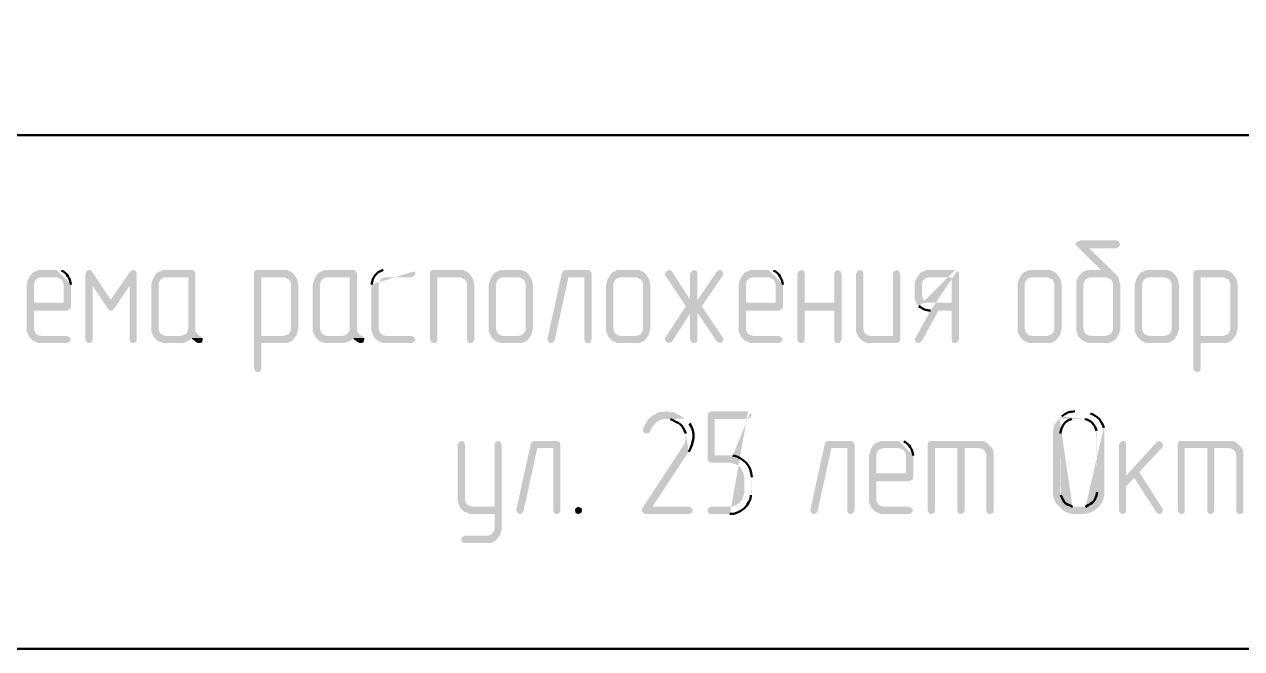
# Model space of a CAD drawing. Header units: millimetres. Extents: x -211 to 10565, y -2293 to 2244.
# Drawn here: x 5376.53 to 5412.09, y -361.25 to -343.01 of the extents above; entities that cross this region are included whole.
import ezdxf

# ---------------------------------------------------------------- set-up
doc = ezdxf.new("R2010")
doc.units = ezdxf.units.MM
doc.layers.add('PDF _Геометрия', color=7, linetype='Continuous')
doc.layers.add('PDF _Сплошная заливка', color=7, linetype='Continuous')

msp = doc.modelspace()

# ---------------------------------------------------------------- hatches: boundary and pattern name
at = {"layer": 'PDF _Сплошная заливка', "transparency": 33554559}
for points in [[(5408.443, -349.319), (5407.364, -349.319), (5407.364, -349.34), (5407.279, -349.362), (5407.237, -349.425), (5407.258, -349.467), (5407.977, -350.187), (5407.596, -350.187), (5407.533, -350.208), (5407.448, -350.25), (5407.321, -350.377), (5407.3, -350.441), (5407.258, -350.525), (5407.258, -351.985), (5407.3, -352.049), (5407.321, -352.134), (5407.681, -352.112), (5407.596, -352.091), (5407.533, -352.049), (5407.491, -351.985), (5407.469, -351.901), (5407.469, -350.61), (5407.491, -350.525), (5407.533, -350.462), (5407.596, -350.42), (5407.681, -350.398), (5408.104, -350.398), (5408.485, -350.377), (5408.422, -350.314), (5407.639, -349.552), (5408.443, -349.552), (5408.506, -349.51), (5408.549, -349.446), (5408.506, -349.362)], [(5378.416, -350.187), (5378.353, -350.208), (5378.31, -350.293), (5378.522, -350.652), (5378.966, -351.308), (5379.051, -351.054), (5378.501, -350.229), (5378.458, -350.187)], [(5378.31, -350.293), (5378.31, -352.218), (5378.353, -352.303), (5378.416, -352.324), (5378.501, -352.303), (5378.522, -352.218), (5378.522, -350.652)], [(5379.707, -350.187), (5379.686, -350.187), (5379.622, -350.229), (5379.051, -351.054), (5378.966, -351.308), (5378.987, -351.351), (5379.051, -351.372), (5379.093, -351.372), (5379.157, -351.308), (5379.601, -350.652), (5379.813, -350.293), (5379.77, -350.208)], [(5379.813, -350.293), (5379.601, -350.652), (5379.601, -352.218), (5379.622, -352.303), (5379.707, -352.324), (5379.77, -352.303), (5379.792, -352.303), (5379.813, -352.218)], [(5381.421, -350.187), (5380.574, -350.187), (5380.49, -350.229), (5380.426, -350.25), (5380.363, -350.314), (5380.321, -350.377), (5381.315, -350.398), (5381.315, -351.901), (5381.294, -351.985), (5381.252, -352.049), (5381.188, -352.091), (5381.103, -352.112), (5380.659, -352.112), (5381.675, -352.112), (5381.611, -352.091), (5381.569, -352.028), (5381.527, -351.985), (5381.527, -350.271), (5381.484, -350.208)], [(5384.108, -350.187), (5383.325, -350.187), (5383.262, -350.208), (5383.241, -350.293), (5383.241, -353.086), (5383.283, -353.149), (5383.346, -353.17), (5383.431, -353.149), (5383.452, -353.065), (5383.452, -352.324), (5384.193, -352.324), (5384.256, -352.303), (5384.341, -352.261), (5384.405, -352.197), (5384.447, -352.134), (5383.452, -352.112), (5383.452, -350.398), (5384.108, -350.398), (5384.447, -350.377), (5384.405, -350.314), (5384.341, -350.25), (5384.256, -350.208), (5384.193, -350.187)], [(5386.14, -350.187), (5385.293, -350.187), (5385.209, -350.229), (5385.145, -350.25), (5385.082, -350.314), (5385.039, -350.377), (5386.034, -350.398), (5386.034, -351.901), (5386.013, -351.985), (5385.97, -352.049), (5385.907, -352.091), (5385.822, -352.112), (5385.378, -352.112), (5386.394, -352.112), (5386.33, -352.091), (5386.288, -352.028), (5386.245, -351.985), (5386.245, -350.271), (5386.203, -350.208)], [(5389.25, -350.187), (5388.467, -350.187), (5388.404, -350.208), (5388.383, -350.293), (5388.383, -352.218), (5388.425, -352.303), (5388.488, -352.324), (5388.573, -352.303), (5388.594, -352.218), (5388.594, -350.398), (5389.25, -350.398), (5389.589, -350.377), (5389.547, -350.314), (5389.483, -350.25), (5389.398, -350.208), (5389.335, -350.187)], [(5390.964, -350.187), (5390.435, -350.187), (5390.351, -350.229), (5390.287, -350.25), (5390.224, -350.314), (5390.181, -350.377), (5390.964, -350.398), (5391.028, -350.42), (5391.112, -350.462), (5391.155, -350.525), (5391.176, -350.61), (5391.176, -351.901), (5391.155, -351.985), (5391.112, -352.049), (5391.049, -352.091), (5390.964, -352.112), (5390.52, -352.112), (5390.16, -352.134), (5390.287, -352.261), (5390.351, -352.282), (5390.435, -352.324), (5391.028, -352.324), (5391.112, -352.303), (5391.197, -352.261), (5391.26, -352.197), (5391.345, -352.07), (5391.387, -351.901), (5391.387, -350.61), (5391.345, -350.441), (5391.26, -350.314), (5391.197, -350.25), (5391.112, -350.208), (5391.049, -350.187)], [(5392.996, -350.187), (5392.34, -350.187), (5392.276, -350.208), (5392.234, -350.271), (5391.811, -352.197), (5391.811, -352.218), (5391.853, -352.303), (5391.916, -352.324), (5391.98, -352.303), (5392.022, -352.239), (5392.424, -350.398), (5392.89, -350.398), (5393.101, -350.293), (5393.101, -350.271), (5393.059, -350.208)], [(5393.101, -350.293), (5392.89, -350.398), (5392.89, -352.218), (5392.911, -352.303), (5392.996, -352.324), (5393.059, -352.303), (5393.101, -352.218)], [(5394.392, -350.187), (5393.863, -350.187), (5393.779, -350.229), (5393.715, -350.25), (5393.652, -350.314), (5393.609, -350.377), (5394.392, -350.398), (5394.456, -350.42), (5394.54, -350.462), (5394.583, -350.525), (5394.604, -350.61), (5394.604, -351.901), (5394.583, -351.985), (5394.54, -352.049), (5394.477, -352.091), (5394.392, -352.112), (5393.948, -352.112), (5393.588, -352.134), (5393.715, -352.261), (5393.779, -352.282), (5393.863, -352.324), (5394.456, -352.324), (5394.54, -352.303), (5394.625, -352.261), (5394.688, -352.197), (5394.773, -352.07), (5394.815, -351.901), (5394.815, -350.61), (5394.773, -350.441), (5394.688, -350.314), (5394.625, -350.25), (5394.54, -350.208), (5394.477, -350.187)], [(5395.366, -350.187), (5395.344, -350.187), (5395.281, -350.229), (5395.239, -350.293), (5395.239, -350.314), (5395.26, -350.356), (5395.852, -351.245), (5396.191, -351.076), (5395.979, -351.054), (5395.45, -350.229), (5395.429, -350.208)], [(5396.847, -350.187), (5396.783, -350.208), (5396.762, -350.229), (5396.191, -351.076), (5395.852, -351.245), (5396.191, -351.435), (5396.762, -352.282), (5396.847, -352.324), (5396.91, -352.303), (5396.953, -352.218), (5396.953, -352.197), (5396.931, -352.155), (5396.318, -351.245), (5396.931, -350.356), (5396.953, -350.293), (5396.91, -350.208)], [(5396.085, -350.187), (5396.022, -350.229), (5395.979, -350.293), (5395.979, -351.054), (5396.191, -351.076), (5396.191, -350.293), (5396.17, -350.208)], [(5399.217, -350.187), (5399.153, -350.229), (5399.111, -350.293), (5399.111, -352.218), (5399.153, -352.303), (5399.217, -352.324), (5399.301, -352.303), (5399.323, -352.218), (5399.323, -351.372), (5400.19, -351.372), (5399.323, -351.139), (5399.323, -350.293), (5399.301, -350.208)], [(5400.296, -350.187), (5400.211, -350.229), (5400.19, -350.293), (5400.19, -351.139), (5399.323, -351.139), (5400.19, -351.372), (5400.19, -352.218), (5400.211, -352.303), (5400.296, -352.324), (5400.359, -352.303), (5400.402, -352.218), (5400.402, -350.293), (5400.359, -350.208)], [(5400.931, -350.187), (5400.867, -350.229), (5400.825, -350.293), (5400.825, -351.985), (5400.867, -352.07), (5400.888, -352.134), (5401.248, -352.112), (5401.164, -352.091), (5401.1, -352.049), (5401.058, -351.985), (5401.037, -351.901), (5401.037, -350.293), (5401.015, -350.208)], [(5402.01, -350.187), (5401.925, -350.229), (5401.904, -350.293), (5401.904, -352.112), (5401.248, -352.112), (5400.888, -352.134), (5401.015, -352.261), (5401.079, -352.282), (5401.164, -352.324), (5402.031, -352.324), (5402.095, -352.282), (5402.116, -352.218), (5402.116, -350.293), (5402.073, -350.208)], [(5406.411, -350.187), (5405.882, -350.187), (5405.798, -350.229), (5405.734, -350.25), (5405.671, -350.314), (5405.628, -350.377), (5406.411, -350.398), (5406.475, -350.42), (5406.559, -350.462), (5406.602, -350.525), (5406.623, -350.61), (5406.623, -351.901), (5406.602, -351.985), (5406.559, -352.049), (5406.496, -352.091), (5406.411, -352.112), (5405.967, -352.112), (5405.607, -352.134), (5405.734, -352.261), (5405.798, -352.282), (5405.882, -352.324), (5406.475, -352.324), (5406.559, -352.303), (5406.644, -352.261), (5406.708, -352.197), (5406.792, -352.07), (5406.835, -351.901), (5406.835, -350.61), (5406.792, -350.441), (5406.708, -350.314), (5406.644, -350.25), (5406.559, -350.208), (5406.496, -350.187)], [(5409.839, -350.187), (5409.31, -350.187), (5409.226, -350.229), (5409.162, -350.25), (5409.099, -350.314), (5409.056, -350.377), (5409.839, -350.398), (5409.903, -350.42), (5409.987, -350.462), (5410.03, -350.525), (5410.051, -350.61), (5410.051, -351.901), (5410.03, -351.985), (5409.987, -352.049), (5409.924, -352.091), (5409.839, -352.112), (5409.395, -352.112), (5409.035, -352.134), (5409.162, -352.261), (5409.226, -352.282), (5409.31, -352.324), (5409.903, -352.324), (5409.987, -352.303), (5410.072, -352.261), (5410.136, -352.197), (5410.22, -352.07), (5410.263, -351.901), (5410.263, -350.61), (5410.22, -350.441), (5410.136, -350.314), (5410.072, -350.25), (5409.987, -350.208), (5409.924, -350.187)], [(5411.553, -350.187), (5410.77, -350.187), (5410.707, -350.208), (5410.686, -350.293), (5410.686, -353.086), (5410.728, -353.149), (5410.792, -353.17), (5410.876, -353.149), (5410.897, -353.065), (5410.897, -352.324), (5411.638, -352.324), (5411.701, -352.303), (5411.786, -352.261), (5411.85, -352.197), (5411.892, -352.134), (5410.897, -352.112), (5410.897, -350.398), (5411.553, -350.398), (5411.892, -350.377), (5411.85, -350.314), (5411.786, -350.25), (5411.701, -350.208), (5411.638, -350.187)], [(5376.681, -350.377), (5376.639, -350.462), (5376.617, -350.525), (5376.596, -350.61), (5376.596, -351.985), (5376.639, -352.07), (5376.66, -352.134), (5376.787, -352.261), (5376.85, -352.282), (5376.935, -352.324), (5377.781, -352.324), (5377.845, -352.282), (5377.887, -352.218), (5377.845, -352.155), (5377.781, -352.112), (5377.02, -352.112), (5376.935, -352.091), (5376.871, -352.049), (5376.829, -351.985), (5376.808, -351.901), (5376.808, -351.372), (5377.781, -351.372), (5377.802, -351.351), (5377.866, -351.329), (5377.887, -351.245), (5376.808, -351.139), (5376.808, -350.61), (5376.829, -350.525), (5376.871, -350.462), (5376.935, -350.42), (5377.02, -350.398), (5377.464, -350.398)], [(5380.321, -350.377), (5380.278, -350.462), (5380.257, -350.525), (5380.236, -350.61), (5380.236, -351.985), (5380.278, -352.07), (5380.299, -352.134), (5380.426, -352.261), (5380.49, -352.282), (5380.574, -352.324), (5381.125, -352.324), (5381.209, -352.303), (5381.273, -352.282), (5381.357, -352.239), (5381.421, -352.176), (5381.738, -352.176), (5381.675, -352.112), (5380.659, -352.112), (5380.574, -352.091), (5380.511, -352.049), (5380.469, -351.985), (5380.448, -351.901), (5380.448, -350.61), (5380.469, -350.525), (5380.511, -350.462), (5380.574, -350.42), (5380.659, -350.398), (5381.315, -350.398)], [(5384.447, -350.377), (5384.108, -350.398), (5384.172, -350.42), (5384.256, -350.462), (5384.299, -350.525), (5384.32, -350.61), (5384.32, -351.901), (5384.299, -351.985), (5384.256, -352.049), (5384.172, -352.091), (5384.108, -352.112), (5383.452, -352.112), (5384.447, -352.134), (5384.489, -352.07), (5384.531, -351.901), (5384.531, -350.61), (5384.489, -350.441)], [(5385.039, -350.377), (5384.997, -350.462), (5384.976, -350.525), (5384.955, -350.61), (5384.955, -351.985), (5384.997, -352.07), (5385.018, -352.134), (5385.145, -352.261), (5385.209, -352.282), (5385.293, -352.324), (5385.843, -352.324), (5385.928, -352.303), (5385.992, -352.282), (5386.076, -352.239), (5386.14, -352.176), (5386.457, -352.176), (5386.394, -352.112), (5385.378, -352.112), (5385.293, -352.091), (5385.23, -352.049), (5385.187, -351.985), (5385.166, -351.901), (5385.166, -350.61), (5385.187, -350.525), (5385.23, -350.462), (5385.293, -350.42), (5385.378, -350.398), (5386.034, -350.398)], [(5389.589, -350.377), (5389.25, -350.398), (5389.314, -350.42), (5389.398, -350.462), (5389.441, -350.525), (5389.462, -350.61), (5389.462, -352.218), (5389.483, -352.303), (5389.568, -352.324), (5389.631, -352.303), (5389.673, -352.218), (5389.673, -350.61), (5389.631, -350.441)], [(5390.181, -350.377), (5390.139, -350.462), (5390.118, -350.525), (5390.097, -350.61), (5390.097, -351.985), (5390.139, -352.07), (5390.16, -352.134), (5390.52, -352.112), (5390.435, -352.091), (5390.372, -352.049), (5390.329, -351.985), (5390.308, -351.901), (5390.308, -350.61), (5390.329, -350.525), (5390.372, -350.462), (5390.435, -350.42), (5390.52, -350.398), (5390.964, -350.398)], [(5393.609, -350.377), (5393.567, -350.462), (5393.546, -350.525), (5393.525, -350.61), (5393.525, -351.985), (5393.567, -352.07), (5393.588, -352.134), (5393.948, -352.112), (5393.863, -352.091), (5393.8, -352.049), (5393.757, -351.985), (5393.736, -351.901), (5393.736, -350.61), (5393.757, -350.525), (5393.8, -350.462), (5393.863, -350.42), (5393.948, -350.398), (5394.392, -350.398)], [(5397.482, -350.377), (5397.439, -350.462), (5397.418, -350.525), (5397.397, -350.61), (5397.397, -351.985), (5397.439, -352.07), (5397.461, -352.134), (5397.587, -352.261), (5397.651, -352.282), (5397.736, -352.324), (5398.582, -352.324), (5398.645, -352.282), (5398.688, -352.218), (5398.645, -352.155), (5398.582, -352.112), (5397.82, -352.112), (5397.736, -352.091), (5397.672, -352.049), (5397.63, -351.985), (5397.609, -351.901), (5397.609, -351.372), (5398.582, -351.372), (5398.603, -351.351), (5398.667, -351.329), (5398.688, -351.245), (5397.609, -351.139), (5397.609, -350.61), (5397.63, -350.525), (5397.672, -350.462), (5397.736, -350.42), (5397.82, -350.398), (5398.265, -350.398)], [(5402.624, -350.377), (5402.581, -350.462), (5402.539, -350.525), (5402.539, -351.012), (5402.56, -351.097), (5402.602, -351.181), (5402.962, -351.139), (5402.878, -351.139), (5402.814, -351.076), (5402.772, -351.012), (5402.751, -350.927), (5402.751, -350.61), (5402.772, -350.525), (5402.814, -350.462), (5402.878, -350.42), (5402.962, -350.398), (5403.618, -350.398)], [(5405.628, -350.377), (5405.586, -350.462), (5405.565, -350.525), (5405.544, -350.61), (5405.544, -351.985), (5405.586, -352.07), (5405.607, -352.134), (5405.967, -352.112), (5405.882, -352.091), (5405.819, -352.049), (5405.777, -351.985), (5405.755, -351.901), (5405.755, -350.61), (5405.777, -350.525), (5405.819, -350.462), (5405.882, -350.42), (5405.967, -350.398), (5406.411, -350.398)], [(5408.485, -350.377), (5408.104, -350.398), (5408.189, -350.42), (5408.273, -350.462), (5408.316, -350.525), (5408.337, -350.61), (5408.337, -351.901), (5408.316, -351.985), (5408.273, -352.049), (5408.189, -352.091), (5408.104, -352.112), (5407.681, -352.112), (5407.321, -352.134), (5407.448, -352.261), (5407.533, -352.282), (5407.596, -352.324), (5408.21, -352.324), (5408.273, -352.282), (5408.358, -352.261), (5408.422, -352.197), (5408.506, -352.07), (5408.549, -351.901), (5408.549, -350.61), (5408.527, -350.547), (5408.506, -350.462)], [(5409.056, -350.377), (5409.014, -350.462), (5408.993, -350.525), (5408.972, -350.61), (5408.972, -351.985), (5409.014, -352.07), (5409.035, -352.134), (5409.395, -352.112), (5409.31, -352.091), (5409.247, -352.049), (5409.205, -351.985), (5409.183, -351.901), (5409.183, -350.61), (5409.205, -350.525), (5409.247, -350.462), (5409.31, -350.42), (5409.395, -350.398), (5409.839, -350.398)], [(5411.892, -350.377), (5411.553, -350.398), (5411.617, -350.42), (5411.701, -350.462), (5411.744, -350.525), (5411.765, -350.61), (5411.765, -351.901), (5411.744, -351.985), (5411.701, -352.049), (5411.617, -352.091), (5411.553, -352.112), (5410.897, -352.112), (5411.892, -352.134), (5411.934, -352.07), (5411.977, -351.901), (5411.977, -350.61), (5411.934, -350.441)], [(5395.852, -351.245), (5395.26, -352.155), (5395.239, -352.218), (5395.281, -352.282), (5395.344, -352.324), (5395.408, -352.303), (5395.45, -352.282), (5395.979, -351.456), (5396.191, -351.435)], [(5403.005, -351.372), (5402.56, -352.176), (5402.539, -352.218), (5402.581, -352.303), (5402.645, -352.324), (5402.708, -352.303), (5402.751, -352.261), (5403.237, -351.372), (5403.618, -351.372)], [(5396.191, -351.435), (5395.979, -351.456), (5395.979, -352.218), (5396.022, -352.303), (5396.085, -352.324), (5396.17, -352.303), (5396.191, -352.218)], [(5381.738, -352.176), (5381.421, -352.176), (5381.442, -352.218), (5381.506, -352.261), (5381.527, -352.282), (5381.611, -352.324), (5381.633, -352.324), (5381.717, -352.303), (5381.738, -352.218)], [(5386.457, -352.176), (5386.14, -352.176), (5386.161, -352.218), (5386.224, -352.261), (5386.245, -352.282), (5386.33, -352.324), (5386.351, -352.324), (5386.436, -352.303), (5386.457, -352.218)], [(5395.281, -354.313), (5395.196, -354.334), (5395.112, -354.334), (5395.027, -354.355), (5394.964, -354.398), (5394.879, -354.44), (5394.837, -354.482), (5394.773, -354.525), (5394.731, -354.588), (5394.688, -354.673), (5394.646, -354.736), (5394.604, -354.821), (5394.604, -354.863), (5394.625, -354.948), (5394.71, -354.969), (5394.773, -354.948), (5394.815, -354.906), (5394.815, -354.884), (5394.858, -354.8), (5394.9, -354.736), (5395.006, -354.63), (5395.048, -354.609), (5395.112, -354.567), (5395.196, -354.546), (5395.281, -354.546), (5395.831, -354.525), (5395.747, -354.482), (5395.683, -354.44), (5395.598, -354.398), (5395.535, -354.355), (5395.45, -354.334), (5395.366, -354.334)], [(5389.293, -355.181), (5389.229, -355.223), (5389.187, -355.286), (5389.187, -356.979), (5389.229, -357.043), (5389.25, -357.127), (5389.61, -357.106), (5389.547, -357.085), (5389.462, -357.043), (5389.42, -356.979), (5389.398, -356.895), (5389.398, -355.286), (5389.377, -355.202)], [(5390.372, -355.181), (5390.287, -355.223), (5390.266, -355.286), (5390.266, -357.106), (5389.61, -357.106), (5389.25, -357.127), (5389.377, -357.254), (5389.462, -357.276), (5389.525, -357.318), (5390.266, -357.318), (5390.266, -357.741), (5390.245, -357.826), (5390.202, -357.889), (5390.139, -357.932), (5390.054, -357.953), (5389.398, -357.953), (5389.314, -357.995), (5389.293, -358.058), (5389.314, -358.143), (5389.398, -358.164), (5390.139, -358.164), (5390.202, -358.143), (5390.287, -358.101), (5390.351, -358.037), (5390.435, -357.91), (5390.478, -357.741), (5390.478, -355.286), (5390.435, -355.202)], [(5392.086, -355.181), (5391.43, -355.181), (5391.366, -355.202), (5391.324, -355.265), (5390.901, -357.191), (5390.901, -357.212), (5390.943, -357.297), (5391.007, -357.318), (5391.07, -357.297), (5391.112, -357.233), (5391.514, -355.392), (5391.98, -355.392), (5392.192, -355.286), (5392.192, -355.265), (5392.149, -355.202)], [(5392.192, -355.286), (5391.98, -355.392), (5391.98, -357.212), (5392.001, -357.297), (5392.086, -357.318), (5392.149, -357.297), (5392.192, -357.212)], [(5400.677, -355.181), (5400.021, -355.181), (5399.957, -355.202), (5399.915, -355.265), (5399.492, -357.191), (5399.492, -357.212), (5399.534, -357.297), (5399.598, -357.318), (5399.661, -357.297), (5399.704, -357.233), (5400.106, -355.392), (5400.571, -355.392), (5400.783, -355.286), (5400.783, -355.265), (5400.74, -355.202)], [(5400.783, -355.286), (5400.571, -355.392), (5400.571, -357.212), (5400.592, -357.297), (5400.677, -357.318), (5400.74, -357.297), (5400.783, -357.212)], [(5404.422, -355.181), (5403.005, -355.181), (5402.941, -355.202), (5402.92, -355.286), (5402.92, -357.212), (5402.962, -357.297), (5403.026, -357.318), (5403.11, -357.297), (5403.131, -357.212), (5403.131, -355.392), (5404.422, -355.392), (5404.782, -355.371), (5404.655, -355.244), (5404.592, -355.202), (5404.507, -355.181)], [(5408.612, -355.181), (5408.549, -355.223), (5408.506, -355.286), (5408.506, -357.212), (5408.549, -357.297), (5408.612, -357.318), (5408.697, -357.297), (5408.718, -357.212), (5408.718, -356.514), (5408.951, -356.26), (5408.718, -356.196), (5408.718, -355.286), (5408.697, -355.202)], [(5409.691, -355.181), (5409.607, -355.223), (5408.718, -356.196), (5408.951, -356.26), (5409.607, -357.276), (5409.628, -357.297), (5409.691, -357.318), (5409.755, -357.297), (5409.797, -357.212), (5409.776, -357.149), (5409.099, -356.091), (5409.776, -355.371), (5409.797, -355.286), (5409.755, -355.223)], [(5411.723, -355.181), (5410.305, -355.181), (5410.241, -355.202), (5410.22, -355.286), (5410.22, -357.212), (5410.263, -357.297), (5410.326, -357.318), (5410.411, -357.297), (5410.432, -357.212), (5410.432, -355.392), (5411.723, -355.392), (5412.082, -355.371), (5411.955, -355.244), (5411.892, -355.202), (5411.807, -355.181)], [(5401.291, -355.371), (5401.248, -355.456), (5401.227, -355.519), (5401.206, -355.604), (5401.206, -356.979), (5401.248, -357.064), (5401.269, -357.127), (5401.396, -357.254), (5401.46, -357.276), (5401.544, -357.318), (5402.391, -357.318), (5402.454, -357.276), (5402.497, -357.212), (5402.454, -357.149), (5402.391, -357.106), (5401.629, -357.106), (5401.544, -357.085), (5401.481, -357.043), (5401.439, -356.979), (5401.418, -356.895), (5401.418, -356.366), (5402.391, -356.366), (5402.412, -356.344), (5402.476, -356.323), (5402.497, -356.239), (5401.418, -356.133), (5401.418, -355.604), (5401.439, -355.519), (5401.481, -355.456), (5401.544, -355.413), (5401.629, -355.392), (5402.073, -355.392)], [(5403.999, -355.392), (5403.787, -355.392), (5403.787, -357.212), (5403.809, -357.297), (5403.893, -357.318), (5403.957, -357.297), (5403.999, -357.212)], [(5404.782, -355.371), (5404.422, -355.392), (5404.507, -355.413), (5404.57, -355.456), (5404.613, -355.519), (5404.634, -355.604), (5404.634, -357.212), (5404.655, -357.297), (5404.74, -357.318), (5404.824, -357.297), (5404.845, -357.212), (5404.845, -355.519), (5404.824, -355.435)], [(5411.299, -355.392), (5411.088, -355.392), (5411.088, -357.212), (5411.109, -357.297), (5411.194, -357.318), (5411.257, -357.297), (5411.299, -357.212)], [(5412.082, -355.371), (5411.723, -355.392), (5411.807, -355.413), (5411.871, -355.456), (5411.913, -355.519), (5411.934, -355.604), (5411.934, -357.212), (5411.955, -357.297), (5412.04, -357.318), (5412.125, -357.297), (5412.146, -357.212), (5412.146, -355.519), (5412.125, -355.435)], [(5392.721, -357.106), (5392.805, -357.149), (5392.826, -357.212), (5392.805, -357.276), (5392.721, -357.318), (5392.636, -357.297), (5392.615, -357.212), (5392.636, -357.149)]]:
    msp.add_hatch(color=256, dxfattribs=at).paths.add_polyline_path(points)
h = msp.add_hatch(color=256, dxfattribs=at)
h.paths.add_polyline_path([(5377.464, -350.187), (5376.935, -350.187), (5376.85, -350.229), (5376.787, -350.25), (5376.723, -350.314), (5376.681, -350.377), (5377.464, -350.398), (5377.527, -350.42), (5377.612, -350.462), (5377.654, -350.525), (5377.676, -350.61), (5377.676, -351.139), (5376.808, -351.139), (5377.887, -351.245), (5377.887, -350.61)], flags=0)
h.paths.add_polyline_path([(5377.612, -350.208), (5377.549, -350.187)], flags=0)
h = msp.add_hatch(color=256, dxfattribs=at)
h.paths.add_polyline_path([(5387.854, -350.187), (5387.007, -350.187)], flags=0)
h.paths.add_polyline_path([(5386.669, -350.61), (5386.669, -351.985), (5386.711, -352.07), (5386.732, -352.134), (5386.859, -352.261), (5386.923, -352.282), (5387.007, -352.324), (5387.854, -352.324), (5387.917, -352.282), (5387.959, -352.218), (5387.917, -352.155), (5387.854, -352.112), (5387.092, -352.112), (5387.007, -352.091), (5386.944, -352.049), (5386.901, -351.985), (5386.88, -351.901), (5386.88, -350.61), (5386.901, -350.525), (5386.944, -350.462), (5387.007, -350.42), (5387.092, -350.398), (5387.854, -350.398), (5387.917, -350.356), (5387.959, -350.293), (5387.917, -350.229)], flags=0)
h = msp.add_hatch(color=256, dxfattribs=at)
h.paths.add_polyline_path([(5398.265, -350.187), (5397.736, -350.187), (5397.651, -350.229), (5397.587, -350.25), (5397.524, -350.314), (5397.482, -350.377), (5398.265, -350.398), (5398.328, -350.42), (5398.413, -350.462), (5398.455, -350.525), (5398.476, -350.61), (5398.476, -351.139), (5397.609, -351.139), (5398.688, -351.245), (5398.688, -350.61)], flags=0)
h.paths.add_polyline_path([(5398.413, -350.208), (5398.349, -350.187)], flags=0)
h = msp.add_hatch(color=256, dxfattribs=at)
h.paths.add_polyline_path([(5403.724, -350.187), (5402.878, -350.187), (5402.793, -350.229), (5402.729, -350.25), (5402.666, -350.314), (5402.624, -350.377), (5403.618, -350.398), (5403.618, -351.139), (5402.962, -351.139), (5402.602, -351.181), (5402.666, -351.245)], flags=0)
h.paths.add_polyline_path([(5403.005, -351.372), (5403.618, -351.372), (5403.618, -352.218), (5403.639, -352.303), (5403.724, -352.324), (5403.787, -352.303), (5403.83, -352.218), (5403.83, -350.271), (5403.787, -350.208)], flags=0)
h = msp.add_hatch(color=256, dxfattribs=at)
h.paths.add_polyline_path([(5395.831, -354.525), (5395.281, -354.546), (5395.408, -354.546)], flags=0)
h.paths.add_polyline_path([(5395.852, -354.969), (5395.852, -355.138), (5395.831, -355.223), (5395.81, -355.286), (5395.747, -355.371), (5394.583, -357.149), (5394.562, -357.212), (5394.604, -357.276), (5394.667, -357.318), (5395.958, -357.318), (5396.022, -357.276), (5396.064, -357.212), (5396.022, -357.149), (5395.958, -357.106), (5394.879, -357.106), (5395.937, -355.498)], flags=0)
h.paths.add_polyline_path([(5395.958, -354.673), (5395.895, -354.588)], flags=0)
h = msp.add_hatch(color=256, dxfattribs=at)
h.paths.add_polyline_path([(5397.672, -354.313), (5396.593, -354.313), (5396.572, -354.334), (5396.508, -354.355), (5396.487, -354.44), (5396.487, -355.731), (5396.529, -355.794), (5396.593, -355.815), (5397.143, -355.815), (5397.207, -355.837), (5397.291, -355.858), (5397.376, -355.9), (5397.439, -355.942), (5397.482, -356.006), (5397.524, -356.091), (5397.545, -356.154), (5397.566, -356.239), (5397.566, -356.683), (5397.545, -356.768), (5397.524, -356.831), (5397.482, -356.916), (5397.439, -356.979), (5397.376, -357.022), (5397.291, -357.064), (5397.228, -357.106), (5396.593, -357.106), (5396.508, -357.149), (5396.487, -357.212), (5396.508, -357.297), (5396.593, -357.318), (5397.143, -357.318)], flags=0)
h.paths.add_polyline_path([(5397.757, -356.768), (5397.778, -356.683), (5397.778, -356.239)], flags=0)
h.paths.add_polyline_path([(5397.228, -355.604), (5396.699, -355.604), (5396.699, -354.546), (5397.672, -354.546), (5397.736, -354.504), (5397.778, -354.44), (5397.736, -354.355)], flags=0)
h = msp.add_hatch(color=256, dxfattribs=at)
h.paths.add_polyline_path([(5406.771, -354.525), (5406.729, -354.567), (5406.665, -354.652), (5406.623, -354.715), (5406.581, -354.884), (5406.581, -356.768), (5406.602, -356.852), (5406.623, -356.916), (5406.665, -357), (5406.898, -357.233), (5406.983, -357.276), (5407.067, -357.297), (5407.131, -357.318), (5407.512, -357.318), (5407.596, -357.297), (5407.681, -357.276), (5407.766, -357.233), (5407.829, -357.191), (5407.893, -357.127), (5407.215, -357.106), (5407.152, -357.106)], flags=0)
h.paths.add_polyline_path([(5406.813, -356.768), (5406.792, -356.683), (5406.792, -354.969)], flags=0)
h.paths.add_polyline_path([(5407.131, -354.546), (5407.448, -354.546)], flags=0)
h = msp.add_hatch(color=256, dxfattribs=at)
h.paths.add_polyline_path([(5407.448, -354.313), (5407.215, -354.313)], flags=0)
h.paths.add_polyline_path([(5406.835, -354.461), (5406.771, -354.525), (5407.448, -354.546), (5407.512, -354.546)], flags=0)
h.paths.add_polyline_path([(5407.85, -354.884), (5407.871, -354.969), (5407.871, -356.683)], flags=0)
h.paths.add_polyline_path([(5407.533, -357.106), (5407.215, -357.106), (5407.893, -357.127), (5407.956, -357.064), (5407.998, -357), (5408.041, -356.916), (5408.062, -356.852), (5408.083, -356.768), (5408.083, -354.884), (5408.062, -354.8)], flags=0)
h.paths.add_polyline_path([(5407.681, -354.377), (5407.618, -354.355), (5407.533, -354.334)], flags=0)
h = msp.add_hatch(color=256, dxfattribs=at)
h.paths.add_polyline_path([(5402.073, -355.181), (5401.544, -355.181), (5401.46, -355.223), (5401.396, -355.244), (5401.333, -355.308), (5401.291, -355.371), (5402.073, -355.392), (5402.137, -355.413), (5402.222, -355.456), (5402.264, -355.519), (5402.285, -355.604), (5402.285, -356.133), (5401.418, -356.133), (5402.497, -356.239), (5402.497, -355.604)], flags=0)
h.paths.add_polyline_path([(5402.222, -355.202), (5402.158, -355.181)], flags=0)

# ---------------------------------------------------------------- linework, layer by layer
at = {"layer": 'PDF _Геометрия', "lineweight": 50}
for points in [[(5097.067, -361.254), (5097.067, -74.34), (5492.132, -74.34), (5492.132, -361.254)], [(5307.19, -361.254), (5307.19, -306.279), (5492.132, -306.279), (5492.132, -361.254)]]:
    msp.add_lwpolyline(points, close=True, dxfattribs=at)
msp.add_lwpolyline([(5372.174, -346.251), (5492.132, -346.251)], dxfattribs=at)
for points in [[(5377.887, -350.61), (5377.862, -350.447), (5377.778, -350.267), (5377.612, -350.208)], [(5387.007, -350.187), (5386.775, -350.269), (5386.727, -350.377), (5386.669, -350.61)], [(5398.688, -350.61), (5398.662, -350.447), (5398.579, -350.267), (5398.413, -350.208)], [(5402.666, -351.245), (5402.779, -351.332), (5402.858, -351.363), (5403.005, -351.372)], [(5395.408, -354.546), (5395.645, -354.666), (5395.762, -354.687), (5395.852, -354.969)], [(5406.792, -354.969), (5406.836, -354.76), (5406.901, -354.596), (5407.131, -354.546)], [(5407.215, -354.313), (5406.941, -354.373), (5407.143, -354.278), (5406.835, -354.461)], [(5407.512, -354.546), (5407.682, -354.558), (5407.821, -354.726), (5407.85, -354.884)], [(5408.062, -354.8), (5408.023, -354.599), (5407.866, -354.452), (5407.681, -354.377)], [(5395.937, -355.498), (5396.098, -355.242), (5396.139, -354.929), (5395.958, -354.673)], [(5402.497, -355.604), (5402.471, -355.441), (5402.388, -355.261), (5402.222, -355.202)], [(5397.778, -356.239), (5397.774, -355.902), (5397.533, -355.684), (5397.228, -355.604)], [(5407.871, -356.683), (5407.814, -356.963), (5407.764, -356.974), (5407.533, -357.106)], [(5397.143, -357.318), (5397.436, -357.332), (5397.75, -357.05), (5397.757, -356.768)], [(5407.152, -357.106), (5406.937, -357.005), (5406.907, -357.029), (5406.813, -356.768)]]:
    msp.add_open_spline(points, degree=3, dxfattribs=at)

doc.saveas('drawing.dxf')
